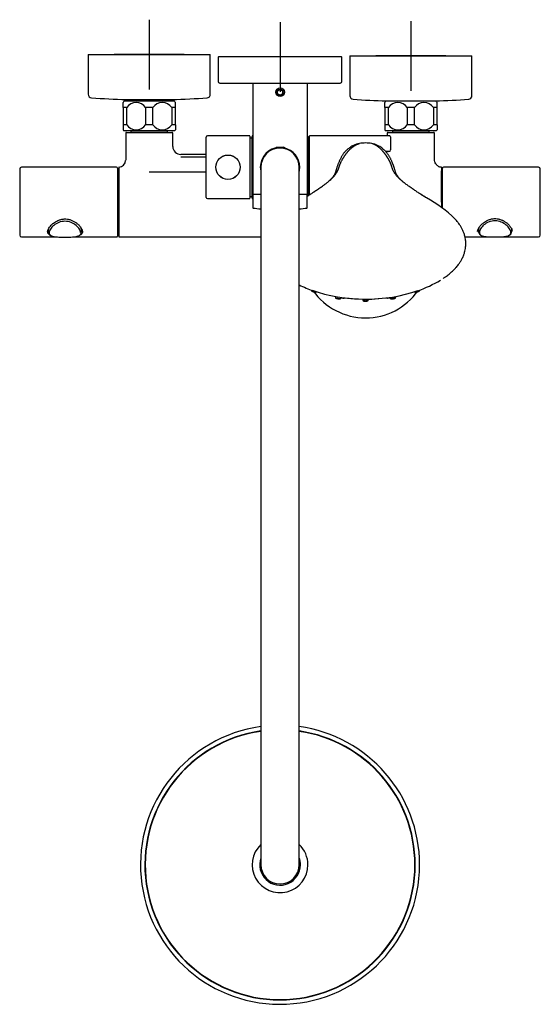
# Model space of a CAD drawing. Header units: millimetres. Extents: x -7698 to 47223, y 0 to 22596.
# Drawn here: x 7581 to 7879, y 21187 to 21752 of the extents above; entities that cross this region are included whole.
import ezdxf

# ---------------------------------------------------------------- set-up
doc = ezdxf.new("R2010")
doc.units = ezdxf.units.MM

msp = doc.modelspace()

# ---------------------------------------------------------------- linework, layer by layer
at = {"linetype": 'Continuous'}
for p, q in [((7655.14, 21751.54), (7655.14, 21711.54)), ((7730.14, 21750.15), (7730.14, 21710.15)), ((7805.14, 21750.74), (7805.14, 21710.74)), ((7620.14, 21731.54), (7690.14, 21731.54)), ((7620.14, 21731.54), (7620.14, 21708.76)), ((7675.14, 21731.54), (7635.14, 21731.54)), ((7690.14, 21708.76), (7690.14, 21731.54)), ((7694.64, 21729.95), (7694.64, 21716.15)), ((7765.44, 21730.15), (7694.84, 21730.15)), ((7750.14, 21730.15), (7710.14, 21730.15)), ((7765.64, 21716.15), (7765.64, 21729.95)), ((7770.14, 21730.74), (7840.14, 21730.74)), ((7770.14, 21730.74), (7770.14, 21707.96)), ((7825.14, 21730.74), (7785.14, 21730.74)), ((7840.14, 21707.96), (7840.14, 21730.74)), ((7695.64, 21715.15), (7764.64, 21715.15)), ((7714.49, 21715.15), (7714.49, 21651.75)), ((7745.79, 21651.75), (7745.79, 21715.15)), ((7728.64, 21710.81), (7730.14, 21711.68)), ((7728.64, 21709.08), (7728.64, 21710.81)), ((7730.14, 21708.21), (7728.64, 21709.08)), ((7730.14, 21711.68), (7731.64, 21710.81)), ((7731.64, 21709.08), (7730.14, 21708.21)), ((7731.64, 21710.81), (7731.64, 21709.08)), ((7640.14, 21701.24), (7640.14, 21704.04)), ((7669.64, 21704.74), (7640.64, 21704.74)), ((7641.14, 21705.54), (7669.14, 21705.54)), ((7641.14, 21705.54), (7641.14, 21704.74)), ((7641.92, 21705.74), (7641.92, 21705.54)), ((7642.08, 21705.73), (7668.2, 21705.73)), ((7643.09, 21705.74), (7643.09, 21705.54)), ((7667.19, 21705.74), (7667.19, 21705.54)), ((7668.36, 21705.54), (7668.36, 21705.74)), ((7669.14, 21704.74), (7669.14, 21705.54)), ((7670.14, 21701.24), (7670.14, 21704.04)), ((7790.14, 21701.24), (7790.14, 21704.04)), ((7819.64, 21704.74), (7790.64, 21704.74)), ((7791.14, 21704.96), (7791.14, 21704.74)), ((7819.14, 21704.74), (7819.14, 21704.96)), ((7820.14, 21701.24), (7820.14, 21704.04)), ((7642.23, 21701.24), (7640.14, 21701.24)), ((7640.14, 21701.24), (7640.14, 21691.24)), ((7642.23, 21691.24), (7642.23, 21701.24)), ((7657.23, 21701.24), (7653.05, 21701.24)), ((7653.05, 21701.24), (7653.05, 21691.24)), ((7657.23, 21691.24), (7657.23, 21701.24)), ((7670.14, 21701.24), (7668.05, 21701.24)), ((7668.05, 21701.24), (7668.05, 21691.24)), ((7670.14, 21691.24), (7670.14, 21701.24)), ((7792.23, 21701.24), (7790.14, 21701.24)), ((7790.14, 21701.24), (7790.14, 21691.24)), ((7792.23, 21691.24), (7792.23, 21701.24)), ((7807.23, 21701.24), (7803.05, 21701.24)), ((7803.05, 21701.24), (7803.05, 21691.24)), ((7807.23, 21691.24), (7807.23, 21701.24)), ((7820.14, 21701.24), (7818.05, 21701.24)), ((7818.05, 21701.24), (7818.05, 21691.24)), ((7820.14, 21691.24), (7820.14, 21701.24)), ((7642.23, 21691.24), (7640.14, 21691.24)), ((7640.14, 21691.24), (7640.14, 21688.45)), ((7669.64, 21687.74), (7640.64, 21687.74)), ((7641.64, 21686.44), (7641.64, 21670.93)), ((7642.14, 21686.94), (7668.14, 21686.94)), ((7644.77, 21687.74), (7644.69, 21687.64)), ((7665.59, 21687.64), (7644.69, 21687.64)), ((7644.69, 21687.64), (7644.69, 21686.94)), ((7657.23, 21691.24), (7653.05, 21691.24)), ((7665.59, 21687.64), (7665.5, 21687.74)), ((7665.59, 21686.94), (7665.59, 21687.64)), ((7670.14, 21691.24), (7668.05, 21691.24)), ((7668.64, 21678.83), (7668.64, 21686.44)), ((7670.14, 21691.24), (7670.14, 21688.45)), ((7792.23, 21691.24), (7790.14, 21691.24)), ((7790.14, 21691.24), (7790.14, 21688.45)), ((7819.64, 21687.74), (7790.64, 21687.74)), ((7791.64, 21686.44), (7791.64, 21684.95)), ((7792.14, 21686.94), (7818.14, 21686.94)), ((7794.77, 21687.74), (7794.69, 21687.64)), ((7815.59, 21687.64), (7794.69, 21687.64)), ((7794.69, 21687.64), (7794.69, 21686.94)), ((7807.23, 21691.24), (7803.05, 21691.24)), ((7815.59, 21687.64), (7815.5, 21687.74)), ((7815.59, 21686.94), (7815.59, 21687.64)), ((7820.14, 21691.24), (7818.05, 21691.24)), ((7818.64, 21671.66), (7818.64, 21686.44)), ((7820.14, 21691.24), (7820.14, 21688.45)), ((7687.79, 21649.65), (7687.79, 21684.25)), ((7712.59, 21684.95), (7688.49, 21684.95)), ((7712.79, 21684.75), (7712.79, 21649.15)), ((7713.94, 21683.65), (7712.79, 21683.65)), ((7714.14, 21649.25), (7714.14, 21684.65)), ((7714.49, 21684.95), (7714.44, 21684.95)), ((7745.84, 21684.95), (7745.79, 21684.95)), ((7746.14, 21684.65), (7746.14, 21650.55)), ((7746.99, 21683.65), (7746.34, 21683.65)), ((7746.99, 21651.02), (7746.99, 21684.75)), ((7792.99, 21684.95), (7747.19, 21684.95)), ((7779.14, 21680.85), (7779.14, 21680.85)), ((7793.49, 21684.45), (7793.49, 21676.95)), ((7728.13, 21678.4), (7727.64, 21678.11)), ((7727.64, 21678.11), (7732.64, 21678.11)), ((7727.64, 21678.11), (7727.64, 21677.66)), ((7728.13, 21678.4), (7732.15, 21678.4)), ((7728.13, 21677.66), (7728.13, 21678.4)), ((7732.64, 21678.11), (7732.15, 21678.4)), ((7732.15, 21677.66), (7732.15, 21678.4)), ((7732.64, 21677.66), (7732.64, 21678.11)), ((7792.49, 21675.95), (7790.78, 21675.95)), ((7673.2, 21672.93), (7687.79, 21672.93)), ((7687.79, 21674.27), (7673.3, 21674.27)), ((7580.89, 21665.95), (7580.89, 21627.95)), ((7636.39, 21666.95), (7581.89, 21666.95)), ((7636.89, 21666.45), (7636.89, 21627.45)), ((7637.64, 21664.55), (7636.89, 21664.55)), ((7637.64, 21666.95), (7637.64, 21626.94)), ((7637.81, 21666.95), (7637.64, 21666.95)), ((7655.14, 21664.27), (7687.79, 21664.27)), ((7719.14, 21666.95), (7719.14, 21626.45)), ((7741.14, 21626.45), (7741.14, 21666.95)), ((7822.64, 21666.95), (7822.44, 21666.95)), ((7822.64, 21666.95), (7822.64, 21643.95)), ((7823.34, 21664.95), (7822.64, 21664.95)), ((7822.64, 21646.95), (7822.64, 21664.95)), ((7822.64, 21663.77), (7823.34, 21663.77)), ((7823.34, 21643.49), (7823.34, 21666.45)), ((7878.34, 21666.95), (7823.84, 21666.95)), ((7879.34, 21627.95), (7879.34, 21665.95)), ((7823.34, 21656.17), (7822.64, 21656.17)), ((7688.49, 21648.95), (7712.59, 21648.95)), ((7712.79, 21650.25), (7713.94, 21650.25)), ((7714.44, 21648.95), (7714.54, 21648.95)), ((7714.54, 21651.35), (7714.54, 21643.7)), ((7714.69, 21651.55), (7719.14, 21651.55)), ((7741.14, 21651.55), (7745.59, 21651.55)), ((7745.74, 21643.7), (7745.74, 21651.35)), ((7822.64, 21649.82), (7823.34, 21649.82)), ((7597.37, 21631.53), (7597.29, 21630.96)), ((7597.29, 21630.97), (7597.29, 21629.88)), ((7616.29, 21629.87), (7616.29, 21630.93)), ((7616.62, 21631.02), (7616.89, 21629.96)), ((7843.94, 21631.13), (7843.94, 21630.07)), ((7862.94, 21631.37), (7862.94, 21631.98)), ((7862.94, 21631.37), (7862.94, 21631.38)), ((7862.94, 21631.18), (7862.94, 21631.38)), ((7862.94, 21630.08), (7862.94, 21631.17)), ((7581.89, 21626.95), (7602.61, 21626.95)), ((7611.17, 21626.95), (7636.39, 21626.95)), ((7637.64, 21626.94), (7719.14, 21626.94)), ((7719.14, 21626.45), (7719.14, 21307.45)), ((7741.14, 21307.45), (7741.14, 21626.45)), ((7836.18, 21626.95), (7849.49, 21626.95)), ((7849.45, 21626.95), (7850.14, 21626.95)), ((7856.9, 21626.95), (7857.22, 21626.95)), ((7857.18, 21626.95), (7878.34, 21626.95)), ((7748.1, 21596.49), (7748.11, 21596.27)), ((7810.17, 21596.27), (7810.17, 21596.5)), ((7761.91, 21592.89), (7761.95, 21592.07)), ((7764.87, 21591.78), (7764.89, 21592.36)), ((7777.64, 21591.35), (7777.67, 21590.58)), ((7779.14, 21590.18), (7779.14, 21590.41)), ((7780.6, 21590.58), (7780.63, 21591.34)), ((7793.38, 21592.37), (7793.41, 21591.78)), ((7796.33, 21592.07), (7796.36, 21592.86)), ((7719.14, 21307.45), (7719.14, 21266.95)), ((7741.14, 21266.95), (7741.14, 21307.45))]:
    msp.add_line(p, q, dxfattribs=at)
for centre, radius in [((7730.14, 21709.95), 2.46), ((7730.14, 21709.95), 1.8), ((7700.29, 21666.95), 7), ((7700.29, 21666.95), 6.97)]:
    msp.add_circle(centre, radius, dxfattribs=at)
for centre, radius, start, end in [((7694.84, 21729.95), 0.2, 90, 180), ((7765.44, 21729.95), 0.2, 0, 90), ((7695.64, 21716.15), 1, 180, 270), ((7764.64, 21716.15), 1, 270, 0), ((7622.14, 21708.76), 2, 180, 265.7757), ((7688.14, 21708.76), 2, 274.2243, 0), ((7655.14, 22155.54), 450, 265.7757, 268.3165), ((7648.53, 21698.61), 10, 142.1519, 147.093), ((7647.64, 21697.4), 6.64, 35.3947, 144.6053), ((7662.64, 21697.4), 6.64, 35.3947, 144.6053), ((7655.14, 22155.54), 450, 271.6835, 274.2243), ((7661.74, 21698.61), 10, 32.904, 37.8481), ((7772.14, 21707.96), 2, 180, 265.7757), ((7805.14, 22154.74), 450, 265.7757, 268.2172), ((7798.53, 21698.61), 10, 142.1519, 147.093), ((7797.64, 21697.4), 6.64, 35.3947, 144.6053), ((7812.64, 21697.4), 6.64, 35.3947, 144.6053), ((7805.14, 22154.74), 450, 271.7828, 274.2243), ((7811.74, 21698.61), 10, 32.904, 37.8481), ((7838.14, 21707.96), 2, 274.2243, 0), ((7648.53, 21693.88), 10, 212.904, 217.8481), ((7642.14, 21686.44), 0.5, 90, 180), ((7647.64, 21695.09), 6.64, 215.3947, 324.6053), ((7662.64, 21695.09), 6.64, 215.3947, 324.6053), ((7668.14, 21686.44), 0.5, 0, 90), ((7661.74, 21693.88), 10, 322.1519, 327.093), ((7798.53, 21693.88), 10, 212.904, 217.8481), ((7792.14, 21686.44), 0.5, 90, 180), ((7797.64, 21695.09), 6.64, 215.3947, 324.6053), ((7812.64, 21695.09), 6.64, 215.3947, 324.6053), ((7818.14, 21686.44), 0.5, 0, 90), ((7811.74, 21693.88), 10, 322.1519, 327.093), ((7688.49, 21684.25), 0.7, 90, 180), ((7712.59, 21684.75), 0.2, 0, 90), ((7713.94, 21683.85), 0.2, 270, 0), ((7714.44, 21684.65), 0.3, 90, 180), ((7745.84, 21684.65), 0.3, 0, 90), ((7746.34, 21683.85), 0.2, 180, 270), ((7747.19, 21684.75), 0.2, 90, 180), ((7778.08, 21667.11), 13.65, 100.1465, 115.3687), ((7779.14, 21661.12), 19.73, 89.9947, 100.1148), ((7779.14, 21661.12), 19.73, 79.8852, 90.0053), ((7780.2, 21667.11), 13.65, 64.3897, 79.8535), ((7792.99, 21684.45), 0.5, 0, 90), ((7673.32, 21678.96), 4.68, 181.3022, 270.0219), ((7730.14, 21666.95), 11.3, 102.7838, 191.5041), ((7730.14, 21666.95), 11, 0, 180), ((7730.14, 21666.95), 11.3, 0, 77.1991), ((7792.49, 21676.95), 1, 270, 0), ((7637.69, 21670.94), 3.94, 271.226, 359.1756), ((7581.89, 21665.95), 1, 90, 180), ((7636.39, 21666.45), 0.5, 0, 90), ((7637.79, 21642.71), 24.24, 89.8901, 90.3629), ((7730.14, 21666.95), 11.3, 347.0955, 0), ((7823.84, 21666.45), 0.5, 90, 180), ((7878.34, 21665.95), 1, 0, 90), ((7688.49, 21649.65), 0.7, 180, 270), ((7712.59, 21649.15), 0.2, 270, 0), ((7713.94, 21650.05), 0.2, 0, 90), ((7714.44, 21649.25), 0.3, 180, 270), ((7714.69, 21651.75), 0.2, 180, 270), ((7714.74, 21651.35), 0.2, 90, 180), ((7745.54, 21651.35), 0.2, 0, 90), ((7745.59, 21651.75), 0.2, 270, 0), ((7780.2, 21586.43), 71.48, 45.3765, 61.6671), ((7714.74, 21643.7), 0.2, 180, 262.9118), ((7730.14, 21767.55), 125, 262.9118, 264.9514), ((7730.14, 21767.55), 125, 275.0455, 277.0882), ((7745.54, 21643.7), 0.2, 277.0882, 0), ((7599.68, 21629.88), 2.38, 175.8643, 252.7694), ((7606.49, 21627.78), 9.86, 156.3621, 157.6339), ((7613.88, 21629.89), 2.41, 286.0718, 0.0648), ((7860.56, 21630.04), 2.37, 289.5731, 6.3418), ((7860.64, 21630.03), 2.7, 0.584, 22.9453), ((7581.89, 21627.95), 1, 180, 270), ((7636.39, 21627.45), 0.5, 270, 0), ((7846.51, 21630.17), 2.59, 191.6129, 253.5007), ((7878.34, 21627.95), 1, 270, 0), ((7787.47, 21659), 66.51, 289.0044, 301.399), ((7770.27, 21657.92), 65.3, 243.5007, 251.0692), ((7779.13, 21686.8), 95.49, 263.1908, 265.5058), ((7779.13, 21686.8), 95.49, 266.2592, 277.1128), ((7791.74, 21597.75), 5.82, 270.7409, 280.5199), ((7793.27, 21602.27), 10.86, 274.7349, 283.0665), ((7730.14, 21266.95), 80, 97.9032, 0), ((7730.14, 21266.95), 77.5, 98.1599, 0), ((7730.14, 21266.95), 77.3, 98.1811, 0), ((7730.14, 21266.95), 80, 0, 82.0968), ((7730.14, 21266.95), 77.5, 0, 81.8401), ((7730.14, 21266.95), 77.3, 0, 81.8189), ((7690.77, 21333.35), 0.3, 50.0297, 120.6634), ((7692.31, 21334.25), 0.3, 119.3366, 189.9703), ((7767.96, 21334.25), 0.3, 350.0297, 60.6634), ((7769.51, 21333.35), 0.3, 59.3366, 129.9703), ((7662.84, 21304.77), 0.3, 80.0297, 150.6634), ((7663.73, 21306.32), 0.3, 149.3366, 219.9703), ((7796.54, 21306.32), 0.3, 320.0297, 30.6634), ((7797.44, 21304.77), 0.3, 29.3366, 99.9703), ((7730.14, 21266.95), 15.99, 133.45, 0), ((7730.14, 21266.95), 15.99, 0, 46.55), ((7730.14, 21266.95), 11.7, 160.0328, 0), ((7730.14, 21266.95), 11.7, 0, 19.9672), ((7652.94, 21267.84), 0.3, 179.3366, 249.9703), ((7652.94, 21266.05), 0.3, 110.0297, 180.6634), ((7730.14, 21266.95), 11, 180, 0), ((7807.33, 21267.84), 0.3, 290.0297, 0.6634), ((7807.33, 21266.05), 0.3, 359.3366, 69.9703), ((7662.84, 21229.12), 0.3, 209.3366, 279.9703), ((7797.44, 21229.12), 0.3, 260.0297, 330.6634), ((7663.73, 21227.57), 0.3, 140.0297, 210.6634), ((7796.54, 21227.57), 0.3, 329.3366, 39.9703), ((7690.77, 21200.54), 0.3, 239.3366, 309.9703), ((7692.31, 21199.65), 0.3, 170.0297, 240.6634), ((7767.96, 21199.65), 0.3, 299.3366, 9.9703), ((7769.51, 21200.54), 0.3, 230.0297, 300.6634), ((7729.24, 21189.75), 0.3, 269.3366, 339.9703), ((7731.03, 21189.75), 0.3, 200.0297, 270.6634)]:
    msp.add_arc(centre, radius, start, end, dxfattribs=at)
for centre, major_axis, ratio, start_param, end_param in [((7779.14, 21616.59), (50.56, 0), 0.5, 4.063721, 5.348593), ((7779.14, 21617.42), (0, 36.86), 1, 2.186048, 4.095724)]:
    msp.add_ellipse(centre, major_axis=major_axis, ratio=ratio, start_param=start_param, end_param=end_param, dxfattribs=at)
for points, knots in [([(7745.73, 21650.32), (7745.75, 21650.33), (7745.76, 21650.34), (7745.79, 21650.36), (7745.81, 21650.37), (7745.87, 21650.41), (7745.91, 21650.43), (7746.1, 21650.55), (7746.26, 21650.65), (7746.73, 21650.95), (7747.05, 21651.16), (7747.68, 21651.56), (7748, 21651.77), (7748.47, 21652.07), (7748.62, 21652.18), (7748.93, 21652.38), (7749.08, 21652.48), (7749.4, 21652.69), (7749.56, 21652.79), (7749.8, 21652.95), (7749.87, 21653), (7749.99, 21653.08), (7750.03, 21653.1), (7750.1, 21653.15), (7750.14, 21653.18), (7750.47, 21653.4), (7750.8, 21653.62), (7751.45, 21654.06), (7751.77, 21654.29), (7752.25, 21654.61), (7752.4, 21654.71), (7752.62, 21654.87), (7752.7, 21654.92), (7752.8, 21654.99), (7752.84, 21655.02), (7752.92, 21655.08), (7752.96, 21655.1), (7753.32, 21655.35), (7753.64, 21655.57), (7754.28, 21656.02), (7754.6, 21656.25), (7755.08, 21656.6), (7755.24, 21656.72), (7755.48, 21656.89), (7755.56, 21656.95), (7755.66, 21657.03), (7755.68, 21657.04), (7755.72, 21657.07), (7755.74, 21657.08), (7755.8, 21657.12), (7755.83, 21657.15), (7755.91, 21657.21), (7755.94, 21657.23), (7756.01, 21657.29), (7756.05, 21657.31), (7756.15, 21657.39), (7756.22, 21657.44), (7756.43, 21657.6), (7756.56, 21657.7), (7756.96, 21658.02), (7757.22, 21658.22), (7757.6, 21658.53), (7757.72, 21658.63), (7757.97, 21658.83), (7758.08, 21658.93), (7758.43, 21659.23), (7758.66, 21659.42), (7759.09, 21659.8), (7759.3, 21660), (7759.71, 21660.38), (7759.91, 21660.57), (7760.29, 21660.96), (7760.47, 21661.15), (7760.81, 21661.51), (7760.97, 21661.68), (7761.26, 21662.02), (7761.4, 21662.18), (7761.55, 21662.38), (7761.58, 21662.42), (7761.63, 21662.47), (7761.64, 21662.49), (7761.67, 21662.53), (7761.69, 21662.55), (7761.72, 21662.59), (7761.73, 21662.61), (7761.76, 21662.65), (7761.78, 21662.67), (7761.82, 21662.73), (7761.85, 21662.77), (7762.11, 21663.12), (7762.31, 21663.41), (7762.53, 21663.74), (7762.57, 21663.81), (7762.62, 21663.89), (7762.63, 21663.91), (7762.64, 21663.93), (7762.65, 21663.94), (7762.66, 21663.95), (7762.66, 21663.96), (7762.69, 21664), (7762.71, 21664.04), (7762.81, 21664.2), (7762.88, 21664.33), (7763.01, 21664.58), (7763.08, 21664.7), (7763.17, 21664.87), (7763.19, 21664.92), (7763.24, 21665.01), (7763.25, 21665.03), (7763.28, 21665.09), (7763.29, 21665.12), (7763.33, 21665.2), (7763.35, 21665.25), (7763.4, 21665.36), (7763.43, 21665.41), (7763.49, 21665.57), (7763.54, 21665.67), (7763.6, 21665.82), (7763.62, 21665.86), (7763.65, 21665.96), (7763.67, 21666.01), (7763.72, 21666.15), (7763.76, 21666.24), (7763.82, 21666.42), (7763.85, 21666.51), (7763.89, 21666.64), (7763.91, 21666.68), (7763.94, 21666.77), (7763.95, 21666.81), (7764.02, 21667.02), (7764.07, 21667.18), (7764.14, 21667.42), (7764.17, 21667.5), (7764.21, 21667.63), (7764.22, 21667.67), (7764.25, 21667.75), (7764.26, 21667.79), (7764.3, 21667.9), (7764.33, 21667.98), (7764.37, 21668.11), (7764.38, 21668.15), (7764.4, 21668.21), (7764.41, 21668.23), (7764.42, 21668.26), (7764.42, 21668.27), (7764.43, 21668.29), (7764.43, 21668.3), (7764.45, 21668.34), (7764.47, 21668.38), (7764.5, 21668.46), (7764.51, 21668.5), (7764.54, 21668.58), (7764.56, 21668.62), (7764.58, 21668.68), (7764.59, 21668.7), (7764.6, 21668.74), (7764.61, 21668.76), (7764.68, 21668.93), (7764.74, 21669.08), (7764.87, 21669.38), (7764.94, 21669.54), (7765.03, 21669.73), (7765.04, 21669.77), (7765.07, 21669.83), (7765.08, 21669.85), (7765.1, 21669.88), (7765.1, 21669.9), (7765.12, 21669.93), (7765.12, 21669.94), (7765.13, 21669.96), (7765.14, 21669.97), (7765.15, 21669.99), (7765.16, 21670.01), (7765.18, 21670.07), (7765.2, 21670.1), (7765.37, 21670.42), (7765.52, 21670.72), (7765.68, 21671.02), (7765.69, 21671.04), (7765.7, 21671.07), (7765.71, 21671.08), (7765.71, 21671.09), (7765.72, 21671.09), (7765.72, 21671.1), (7765.72, 21671.11), (7765.74, 21671.15), (7765.76, 21671.18), (7765.82, 21671.28), (7765.86, 21671.35), (7765.9, 21671.44), (7765.91, 21671.45), (7765.93, 21671.49), (7765.94, 21671.5), (7765.97, 21671.55), (7765.99, 21671.59), (7766.02, 21671.64), (7766.03, 21671.65), (7766.05, 21671.69), (7766.05, 21671.7), (7766.08, 21671.75), (7766.1, 21671.78), (7766.16, 21671.88), (7766.2, 21671.95), (7766.25, 21672.04), (7766.27, 21672.08), (7766.3, 21672.13), (7766.31, 21672.14), (7766.33, 21672.17), (7766.33, 21672.17), (7766.34, 21672.19), (7766.35, 21672.2), (7766.43, 21672.33), (7766.51, 21672.46), (7766.67, 21672.71), (7766.76, 21672.84), (7766.88, 21673.03), (7766.92, 21673.1), (7766.99, 21673.19), (7767.01, 21673.22), (7767.03, 21673.26), (7767.03, 21673.26), (7767.04, 21673.27), (7767.04, 21673.27), (7767.05, 21673.29), (7767.05, 21673.29), (7767.07, 21673.32), (7767.08, 21673.33), (7767.13, 21673.41), (7767.18, 21673.47), (7767.24, 21673.56), (7767.26, 21673.59), (7767.29, 21673.63), (7767.3, 21673.64), (7767.31, 21673.66), (7767.31, 21673.66), (7767.33, 21673.69), (7767.34, 21673.7), (7767.44, 21673.84), (7767.53, 21673.96), (7767.66, 21674.14), (7767.7, 21674.2), (7767.76, 21674.27), (7767.77, 21674.29), (7767.79, 21674.32), (7767.8, 21674.33), (7767.83, 21674.38), (7767.86, 21674.41), (7767.92, 21674.49), (7767.97, 21674.55), (7768.03, 21674.64), (7768.06, 21674.67), (7768.09, 21674.71), (7768.1, 21674.73), (7768.12, 21674.76), (7768.13, 21674.77), (7768.23, 21674.9), (7768.32, 21675.01), (7768.43, 21675.15), (7768.46, 21675.18), (7768.49, 21675.22), (7768.5, 21675.23), (7768.52, 21675.26), (7768.53, 21675.28), (7768.59, 21675.34), (7768.63, 21675.4), (7768.72, 21675.51), (7768.76, 21675.56), (7768.82, 21675.64), (7768.85, 21675.66), (7768.88, 21675.7), (7768.89, 21675.72), (7768.91, 21675.74), (7768.92, 21675.76), (7769.01, 21675.87), (7769.1, 21675.97), (7769.19, 21676.08), (7769.2, 21676.1), (7769.21, 21676.12), (7769.22, 21676.12), (7769.23, 21676.13), (7769.23, 21676.14), (7769.26, 21676.17), (7769.28, 21676.19), (7769.34, 21676.27), (7769.38, 21676.32), (7769.51, 21676.46), (7769.6, 21676.56), (7769.74, 21676.71), (7769.79, 21676.76), (7769.86, 21676.84), (7769.88, 21676.87), (7769.92, 21676.9), (7769.93, 21676.92), (7769.95, 21676.94), (7769.96, 21676.94), (7769.97, 21676.95), (7769.98, 21676.96), (7770.03, 21677.02), (7770.08, 21677.07), (7770.16, 21677.14), (7770.19, 21677.16), (7770.23, 21677.2), (7770.24, 21677.21), (7770.26, 21677.23), (7770.26, 21677.24), (7770.28, 21677.25), (7770.28, 21677.26), (7770.4, 21677.36), (7770.5, 21677.46), (7770.66, 21677.6), (7770.72, 21677.65), (7770.78, 21677.71), (7770.8, 21677.72), (7770.82, 21677.74), (7770.84, 21677.75), (7770.88, 21677.79), (7770.9, 21677.81), (7771.04, 21677.93), (7771.15, 21678.02), (7771.3, 21678.14), (7771.35, 21678.19), (7771.43, 21678.25), (7771.46, 21678.27), (7771.49, 21678.3), (7771.51, 21678.31), (7771.53, 21678.33), (7771.53, 21678.33), (7771.54, 21678.34), (7771.55, 21678.35), (7771.56, 21678.36), (7771.57, 21678.36), (7771.58, 21678.37), (7771.59, 21678.38), (7771.6, 21678.39), (7771.62, 21678.4), (7771.65, 21678.43), (7771.68, 21678.45), (7771.75, 21678.51), (7771.79, 21678.54), (7771.88, 21678.61), (7771.93, 21678.65), (7772.01, 21678.72), (7772.06, 21678.75), (7772.15, 21678.83), (7772.19, 21678.86), (7772.25, 21678.9), (7772.26, 21678.91), (7772.28, 21678.93), (7772.3, 21678.94), (7772.33, 21678.96), (7772.36, 21678.98), (7772.48, 21679.07), (7772.58, 21679.13), (7772.78, 21679.27), (7772.89, 21679.33), (7773, 21679.4), (7773.01, 21679.4), (7773.02, 21679.41), (7773.03, 21679.42), (7773.05, 21679.43), (7773.06, 21679.44), (7773.1, 21679.46), (7773.13, 21679.47), (7773.21, 21679.52), (7773.27, 21679.55), (7773.38, 21679.61), (7773.43, 21679.64), (7773.52, 21679.69), (7773.55, 21679.7), (7773.59, 21679.72), (7773.6, 21679.73), (7773.62, 21679.74), (7773.63, 21679.75), (7773.65, 21679.75), (7773.65, 21679.76), (7773.69, 21679.78), (7773.72, 21679.79), (7773.76, 21679.81), (7773.77, 21679.82), (7773.8, 21679.83), (7773.82, 21679.84), (7773.89, 21679.87), (7773.95, 21679.9), (7774.12, 21679.98), (7774.24, 21680.04), (7774.42, 21680.11), (7774.47, 21680.14), (7774.55, 21680.17), (7774.56, 21680.17), (7774.59, 21680.18), (7774.6, 21680.19), (7774.65, 21680.21), (7774.68, 21680.22), (7774.83, 21680.28), (7774.95, 21680.32), (7775.22, 21680.41), (7775.36, 21680.46), (7775.56, 21680.52), (7775.61, 21680.53), (7775.67, 21680.55)], [0.0104541, 0.0104541, 0.0104541, 0.0104541, 0.0108704, 0.0108704, 0.0113881, 0.0113881, 0.0124234, 0.0124234, 0.0165645, 0.0165645, 0.0248467, 0.0248467, 0.0331289, 0.0331289, 0.0372701, 0.0372701, 0.0414112, 0.0414112, 0.0455523, 0.0455523, 0.0476229, 0.0476229, 0.0486581, 0.0486581, 0.0496934, 0.0496934, 0.0579757, 0.0579757, 0.0662579, 0.0662579, 0.070399, 0.070399, 0.0724696, 0.0724696, 0.0735048, 0.0735048, 0.0745401, 0.0745401, 0.0828224, 0.0828224, 0.0911046, 0.0911046, 0.0952457, 0.0952457, 0.0973163, 0.0973163, 0.0978339, 0.0978339, 0.0983516, 0.0983516, 0.0993868, 0.0993868, 0.1004221, 0.1004221, 0.1014574, 0.1014574, 0.1035279, 0.1035279, 0.1076691, 0.1076691, 0.1159513, 0.1159513, 0.1200924, 0.1200924, 0.1242335, 0.1242335, 0.1325158, 0.1325158, 0.140798, 0.140798, 0.1490802, 0.1490802, 0.1573625, 0.1573625, 0.1656447, 0.1656447, 0.173927, 0.173927, 0.1759975, 0.1759975, 0.1770328, 0.1770328, 0.1780681, 0.1780681, 0.1791034, 0.1791034, 0.1801386, 0.1801386, 0.1822092, 0.1822092, 0.1987737, 0.1987737, 0.2029148, 0.2029148, 0.2039501, 0.2039501, 0.2044677, 0.2044677, 0.2049853, 0.2049853, 0.2070559, 0.2070559, 0.2153381, 0.2153381, 0.2236204, 0.2236204, 0.2277615, 0.2277615, 0.229832, 0.229832, 0.2319026, 0.2319026, 0.2360437, 0.2360437, 0.2401848, 0.2401848, 0.2484671, 0.2484671, 0.2526082, 0.2526082, 0.2567493, 0.2567493, 0.2650315, 0.2650315, 0.2733138, 0.2733138, 0.2774549, 0.2774549, 0.281596, 0.281596, 0.2981605, 0.2981605, 0.3064427, 0.3064427, 0.3105838, 0.3105838, 0.314725, 0.314725, 0.3230072, 0.3230072, 0.3271483, 0.3271483, 0.3292189, 0.3292189, 0.3302542, 0.3302542, 0.3312894, 0.3312894, 0.3354306, 0.3354306, 0.3395717, 0.3395717, 0.3437128, 0.3437128, 0.3457833, 0.3457833, 0.3478539, 0.3478539, 0.3644184, 0.3644184, 0.3809829, 0.3809829, 0.385124, 0.385124, 0.3871945, 0.3871945, 0.3892651, 0.3892651, 0.3903004, 0.3903004, 0.3913356, 0.3913356, 0.3934062, 0.3934062, 0.3975473, 0.3975473, 0.4306763, 0.4306763, 0.4327468, 0.4327468, 0.4337821, 0.4337821, 0.4342997, 0.4342997, 0.4348174, 0.4348174, 0.4389585, 0.4389585, 0.4472407, 0.4472407, 0.4493113, 0.4493113, 0.4513819, 0.4513819, 0.455523, 0.455523, 0.4575935, 0.4575935, 0.4596641, 0.4596641, 0.4638052, 0.4638052, 0.4720874, 0.4720874, 0.4762286, 0.4762286, 0.4782991, 0.4782991, 0.4793344, 0.4793344, 0.4803697, 0.4803697, 0.4969342, 0.4969342, 0.5134986, 0.5134986, 0.5217809, 0.5217809, 0.525922, 0.525922, 0.5264396, 0.5264396, 0.5269573, 0.5269573, 0.5279925, 0.5279925, 0.5300631, 0.5300631, 0.5383453, 0.5383453, 0.5424865, 0.5424865, 0.5435217, 0.5435217, 0.544557, 0.544557, 0.5466276, 0.5466276, 0.563192, 0.563192, 0.5714743, 0.5714743, 0.5735448, 0.5735448, 0.5756154, 0.5756154, 0.5797565, 0.5797565, 0.5880387, 0.5880387, 0.5921799, 0.5921799, 0.5942504, 0.5942504, 0.596321, 0.596321, 0.6128855, 0.6128855, 0.6170266, 0.6170266, 0.6190971, 0.6190971, 0.6211677, 0.6211677, 0.6294499, 0.6294499, 0.6377322, 0.6377322, 0.6418733, 0.6418733, 0.6439438, 0.6439438, 0.6460144, 0.6460144, 0.6625789, 0.6625789, 0.6646494, 0.6646494, 0.6656847, 0.6656847, 0.66672, 0.66672, 0.6708611, 0.6708611, 0.6791433, 0.6791433, 0.6957078, 0.6957078, 0.70399, 0.70399, 0.7081312, 0.7081312, 0.7102017, 0.7102017, 0.711237, 0.711237, 0.7122723, 0.7122723, 0.7205545, 0.7205545, 0.7246956, 0.7246956, 0.7267662, 0.7267662, 0.7278015, 0.7278015, 0.7288368, 0.7288368, 0.7454012, 0.7454012, 0.7536835, 0.7536835, 0.755754, 0.755754, 0.7578246, 0.7578246, 0.7619657, 0.7619657, 0.7785302, 0.7785302, 0.7868124, 0.7868124, 0.7909535, 0.7909535, 0.7930241, 0.7930241, 0.7940594, 0.7940594, 0.7950946, 0.7950946, 0.7961299, 0.7961299, 0.7971652, 0.7971652, 0.7992358, 0.7992358, 0.8033769, 0.8033769, 0.8116591, 0.8116591, 0.8199414, 0.8199414, 0.8282236, 0.8282236, 0.8365058, 0.8365058, 0.8385764, 0.8385764, 0.8406469, 0.8406469, 0.8447881, 0.8447881, 0.8613525, 0.8613525, 0.877917, 0.877917, 0.8789523, 0.8789523, 0.8799876, 0.8799876, 0.8820581, 0.8820581, 0.8861992, 0.8861992, 0.8944815, 0.8944815, 0.9027637, 0.9027637, 0.9069048, 0.9069048, 0.9089754, 0.9089754, 0.9100107, 0.9100107, 0.9110459, 0.9110459, 0.9151871, 0.9151871, 0.9172576, 0.9172576, 0.9193282, 0.9193282, 0.9276104, 0.9276104, 0.9441749, 0.9441749, 0.9524571, 0.9524571, 0.9545277, 0.9545277, 0.9565982, 0.9565982, 0.9607394, 0.9607394, 0.9773038, 0.9773038, 0.9938683, 0.9938683, 1, 1, 1, 1]), ([(7813.6, 21649.65), (7813.05, 21650), (7811.9, 21650.72), (7810.44, 21651.66), (7809.25, 21652.44), (7808.36, 21653.03), (7807.46, 21653.63), (7806.56, 21654.24), (7805.66, 21654.86), (7804.75, 21655.49), (7803.84, 21656.13), (7802.64, 21656.99), (7801.28, 21658.02), (7800.12, 21658.98), (7799.27, 21659.73), (7798.47, 21660.46), (7797.76, 21661.18), (7797.15, 21661.85), (7796.81, 21662.27), (7796.45, 21662.72), (7796.14, 21663.15), (7795.84, 21663.6), (7795.52, 21664.11), (7795.19, 21664.7), (7794.87, 21665.34), (7794.64, 21665.91), (7794.45, 21666.44), (7794.29, 21666.92), (7794.17, 21667.31), (7794.07, 21667.62), (7793.97, 21667.93), (7793.84, 21668.31), (7793.7, 21668.67), (7793.58, 21668.97), (7793.46, 21669.26), (7793.33, 21669.56), (7793.2, 21669.84), (7793.06, 21670.12), (7792.9, 21670.45), (7792.73, 21670.77), (7792.62, 21670.98), (7792.55, 21671.11), (7792.51, 21671.19), (7792.4, 21671.38), (7792.24, 21671.67), (7792.05, 21671.99), (7791.9, 21672.25), (7791.74, 21672.5), (7791.55, 21672.79), (7791.37, 21673.07), (7791.21, 21673.31), (7791.08, 21673.5), (7790.95, 21673.69), (7790.78, 21673.92), (7790.62, 21674.13), (7790.49, 21674.31), (7790.38, 21674.46), (7790.25, 21674.63), (7790.11, 21674.81), (7789.95, 21675.01), (7789.81, 21675.19), (7789.68, 21675.36), (7789.52, 21675.55), (7789.39, 21675.71), (7789.27, 21675.86), (7789.19, 21675.95), (7788.99, 21676.21), (7788.69, 21676.55), (7788.34, 21676.92), (7788.05, 21677.21), (7787.74, 21677.49), (7787.34, 21677.85), (7786.97, 21678.15), (7786.73, 21678.35), (7786.66, 21678.4), (7786.61, 21678.44), (7786.53, 21678.5), (7786.42, 21678.59), (7786.26, 21678.73), (7786.05, 21678.89), (7785.77, 21679.09), (7785.53, 21679.24), (7785.36, 21679.35), (7785.28, 21679.4), (7785.23, 21679.43), (7785.06, 21679.53), (7784.86, 21679.63), (7784.66, 21679.74), (7784.54, 21679.8), (7784.43, 21679.85), (7784.25, 21679.94), (7784, 21680.05), (7783.6, 21680.22), (7783.16, 21680.39), (7782.76, 21680.5), (7782.6, 21680.55)], [0, 0, 0, 0, 0.014412, 0.030084, 0.03786, 0.045801, 0.053664, 0.06203, 0.070101, 0.078292, 0.086913, 0.095943, 0.113465, 0.130789, 0.139348, 0.148034, 0.165788, 0.174393, 0.18276, 0.188312, 0.19973, 0.208, 0.215998, 0.232454, 0.248367, 0.264332, 0.280185, 0.29583, 0.311479, 0.319377, 0.327076, 0.342789, 0.358409, 0.365864, 0.373452, 0.389147, 0.397282, 0.404879, 0.419961, 0.432509, 0.44221, 0.444087, 0.4476, 0.45155, 0.467075, 0.482384, 0.491227, 0.499747, 0.512803, 0.528478, 0.536382, 0.544045, 0.552827, 0.561504, 0.574749, 0.580698, 0.586497, 0.595291, 0.603525, 0.611665, 0.624061, 0.630162, 0.636278, 0.651778, 0.655593, 0.659428, 0.667166, 0.697723, 0.71352, 0.72901, 0.744414, 0.760072, 0.791169, 0.798983, 0.800879, 0.802765, 0.806553, 0.814196, 0.821938, 0.83779, 0.853156, 0.868745, 0.876731, 0.879788, 0.881245, 0.884533, 0.904864, 0.91007, 0.915184, 0.920914, 0.925204, 0.940505, 0.955915, 0.982639, 1, 1, 1, 1]), ([(7772.23, 21679.43), (7771.87, 21679.26), (7771.23, 21678.95), (7770.32, 21678.37), (7769.56, 21677.82), (7768.87, 21677.27), (7768.36, 21676.81), (7767.79, 21676.27), (7767.21, 21675.64), (7766.76, 21675.09), (7766.29, 21674.47), (7765.91, 21673.88), (7765.59, 21673.35), (7765.26, 21672.77), (7764.9, 21672.12), (7764.57, 21671.44), (7764.26, 21670.73), (7763.96, 21670.03), (7763.66, 21669.34), (7763.39, 21668.69), (7763.13, 21668.01), (7762.88, 21667.32), (7762.65, 21666.59), (7762.44, 21665.91), (7762.27, 21665.29), (7762.15, 21664.84), (7762.07, 21664.52), (7762.02, 21664.32), (7761.96, 21664.12), (7761.88, 21663.87), (7761.72, 21663.48), (7761.48, 21663), (7761.18, 21662.46), (7760.84, 21661.94), (7760.38, 21661.3), (7759.73, 21660.52), (7758.88, 21659.66), (7758.17, 21659.02), (7757.83, 21658.73)], [0, 0, 0, 0, 0.0228939, 0.0478864, 0.0692975, 0.0864873, 0.1002379, 0.1101576, 0.1235846, 0.1391745, 0.156341, 0.1825469, 0.2117812, 0.2425974, 0.2738674, 0.3119326, 0.3500098, 0.3890114, 0.4285584, 0.4675244, 0.5042801, 0.5492727, 0.5905623, 0.6263096, 0.6581314, 0.6884579, 0.7005971, 0.7122289, 0.7235041, 0.7362514, 0.7532968, 0.7745675, 0.7870954, 0.8004682, 0.8155306, 0.831359, 0.8490363, 0.8639425, 0.8639425, 0.8639425, 0.8639425]), ([(7801.25, 21658.08), (7800.65, 21658.57), (7799.61, 21659.48), (7798.5, 21660.6), (7797.81, 21661.42), (7797.38, 21662.03), (7797.1, 21662.45), (7796.93, 21662.76), (7796.76, 21663.07), (7796.61, 21663.4), (7796.46, 21663.74), (7796.31, 21664.16), (7796.15, 21664.71), (7795.98, 21665.36), (7795.81, 21665.96), (7795.67, 21666.46), (7795.53, 21666.89), (7795.41, 21667.27), (7795.29, 21667.62), (7795.17, 21667.95), (7795.03, 21668.32), (7794.88, 21668.7), (7794.69, 21669.15), (7794.49, 21669.64), (7794.25, 21670.18), (7794, 21670.76), (7793.74, 21671.38), (7793.44, 21672), (7793.09, 21672.65), (7792.73, 21673.26), (7792.38, 21673.85), (7792.04, 21674.39), (7791.68, 21674.87), (7791.35, 21675.29), (7791.05, 21675.65), (7790.6, 21676.14), (7790.06, 21676.69), (7789.31, 21677.37), (7788.42, 21678.06), (7787.33, 21678.79), (7786.54, 21679.18), (7786.09, 21679.41)], [0.1241298, 0.1241298, 0.1241298, 0.1241298, 0.1478211, 0.1688143, 0.1857882, 0.1999365, 0.2126549, 0.2229389, 0.2343966, 0.2476294, 0.2624642, 0.2789086, 0.3079321, 0.3410679, 0.3741064, 0.401933, 0.4273384, 0.4510865, 0.4720743, 0.4908293, 0.5080924, 0.5304663, 0.5549298, 0.5823633, 0.6124701, 0.6454009, 0.6807647, 0.7187285, 0.7534345, 0.7843832, 0.8112578, 0.835037, 0.85445, 0.8631987, 0.8743411, 0.8881757, 0.9054939, 0.9256221, 0.9493305, 0.9760532, 1, 1, 1, 1]), ([(7822.44, 21666.95), (7822.3, 21666.95), (7822.09, 21666.97), (7821.49, 21667.1), (7820.98, 21667.34), (7820.54, 21667.63), (7820.01, 21668.1), (7819.37, 21668.9), (7818.77, 21670.15), (7818.68, 21671.1), (7818.64, 21671.71)], [0, 0, 0, 0, 0.16912, 0.306999, 0.414012, 0.49458, 0.56924, 0.679577, 0.826324, 1, 1, 1, 1]), ([(7596.89, 21629.96), (7596.91, 21630.26), (7596.97, 21630.75), (7597.37, 21631.65), (7597.87, 21632.45), (7598.55, 21633.31), (7599.36, 21634.14), (7600.37, 21634.98), (7601.47, 21635.73), (7602.86, 21636.46), (7604.54, 21637.05), (7606.39, 21637.33), (7608.26, 21637.24), (7610.01, 21636.82), (7611.6, 21636.14), (7613.08, 21635.24), (7614.49, 21634.12), (7615.69, 21632.79), (7616.48, 21631.64), (7616.59, 21631.14), (7616.62, 21631.02)], [0, 0, 0, 0, 0.058226, 0.110021, 0.155478, 0.194487, 0.252448, 0.293616, 0.340896, 0.395027, 0.455793, 0.519058, 0.580364, 0.639976, 0.698116, 0.756136, 0.821712, 0.895861, 0.978234, 1, 1, 1, 1]), ([(7615.79, 21629.43), (7615.79, 21630.03), (7615.55, 21630.72), (7614.66, 21632.15), (7614, 21632.89), (7612.38, 21634.23), (7611.39, 21634.83), (7609.23, 21635.68), (7608.02, 21635.93), (7605.6, 21635.93), (7604.39, 21635.69), (7602.19, 21634.83), (7601.21, 21634.23), (7599.58, 21632.9), (7598.92, 21632.16), (7598.03, 21630.73), (7597.79, 21630.04), (7597.79, 21628.85), (7598.02, 21628.36), (7598.66, 21627.82), (7598.89, 21627.68), (7599.16, 21627.56)], [0, 0, 0, 0, 0.0625, 0.0625, 0.125, 0.125, 0.1875, 0.1875, 0.25, 0.25, 0.3125, 0.3125, 0.375, 0.375, 0.4375, 0.4375, 0.5, 0.5, 0.5625, 0.5625, 0.5896274, 0.5896274, 0.5896274, 0.5896274]), ([(7823.68, 21603.2), (7824.16, 21603.52), (7824.94, 21604.04), (7826.07, 21604.89), (7827.04, 21605.68), (7828, 21606.5), (7829.01, 21607.4), (7830.12, 21608.47), (7831.15, 21609.58), (7832.02, 21610.63), (7832.69, 21611.52), (7833.23, 21612.31), (7833.72, 21613.08), (7834.19, 21613.89), (7834.65, 21614.77), (7835.09, 21615.72), (7835.39, 21616.47), (7835.73, 21617.41), (7836.01, 21618.34), (7836.33, 21619.68), (7836.54, 21621.1), (7836.64, 21622.58), (7836.62, 21623.86), (7836.51, 21625.16), (7836.34, 21626.31), (7836.09, 21627.41), (7835.8, 21628.43), (7835.43, 21629.52), (7834.92, 21630.75), (7834.2, 21632.19), (7833.24, 21633.78), (7831.96, 21635.56), (7831.01, 21636.64), (7830.41, 21637.31)], [0, 0, 0, 0, 0.029528, 0.056998, 0.081286, 0.104963, 0.13637, 0.175025, 0.215226, 0.248419, 0.276652, 0.300459, 0.322064, 0.347098, 0.373214, 0.400638, 0.427783, 0.441299, 0.466578, 0.503985, 0.550803, 0.587883, 0.622606, 0.652366, 0.685903, 0.714324, 0.740937, 0.767813, 0.802557, 0.843771, 0.891064, 0.942521, 1, 1, 1, 1]), ([(7843.34, 21630.05), (7843.37, 21630.36), (7843.42, 21630.87), (7843.81, 21631.78), (7844.32, 21632.59), (7845, 21633.47), (7845.81, 21634.31), (7846.82, 21635.16), (7847.92, 21635.92), (7849.32, 21636.65), (7850.99, 21637.23), (7852.83, 21637.52), (7854.68, 21637.43), (7856.41, 21637.01), (7857.98, 21636.36), (7859.45, 21635.48), (7860.85, 21634.36), (7862.12, 21633), (7862.88, 21631.81), (7863.07, 21631.24), (7863.12, 21631.08)], [0, 0, 0, 0, 0.058173, 0.109906, 0.155294, 0.194261, 0.252295, 0.293371, 0.340442, 0.394353, 0.454952, 0.517703, 0.578212, 0.63675, 0.693516, 0.749901, 0.81491, 0.889704, 0.973421, 1, 1, 1, 1]), ([(7861.09, 21627.73), (7861.34, 21627.85), (7861.56, 21627.99), (7862.19, 21628.52), (7862.44, 21629.03), (7862.44, 21630.23), (7862.21, 21630.94), (7861.32, 21632.39), (7860.66, 21633.14), (7859.03, 21634.49), (7858.05, 21635.1), (7855.87, 21635.96), (7854.66, 21636.21), (7852.25, 21636.21), (7851.04, 21635.97), (7848.85, 21635.11), (7847.87, 21634.51), (7846.22, 21633.15), (7845.57, 21632.41), (7844.67, 21630.95), (7844.44, 21630.25), (7844.44, 21629.64)], [0.4116451, 0.4116451, 0.4116451, 0.4116451, 0.4375, 0.4375, 0.5, 0.5, 0.5625, 0.5625, 0.625, 0.625, 0.6875, 0.6875, 0.75, 0.75, 0.8125, 0.8125, 0.875, 0.875, 0.9375, 0.9375, 1, 1, 1, 1]), ([(7597.88, 21628.29), (7597.81, 21628.33), (7597.47, 21628.55), (7597.03, 21629.04), (7596.89, 21629.62), (7596.89, 21629.95), (7596.89, 21629.95)], [0.68725731, 0.68725731, 0.68725731, 0.68725731, 0.69566633, 0.72691616, 0.758166, 0.75816733, 0.75816733, 0.75816733, 0.75816733]), ([(7616.89, 21629.96), (7616.89, 21629.96), (7616.89, 21629.62), (7616.75, 21629.04), (7616.24, 21628.47), (7615.76, 21628.21), (7615.55, 21628.13)], [0.25772333, 0.25772333, 0.25772333, 0.25772333, 0.258166, 0.28941616, 0.32066633, 0.34088699, 0.34088699, 0.34088699, 0.34088699]), ([(7616.28, 21630.8), (7616.28, 21630.81), (7616.32, 21631.04), (7616.23, 21631.57), (7616.03, 21632.22), (7615.81, 21632.61), (7615.72, 21632.77)], [0.041252, 0.041252, 0.041252, 0.041252, 0.0708161, 0.4310103, 0.80703, 1, 1, 1, 1]), ([(7844.26, 21632.48), (7844.17, 21632.27), (7844.1, 21632.06), (7843.97, 21631.6), (7843.94, 21631.35), (7843.94, 21631.11)], [0.692341, 0.692341, 0.692341, 0.692341, 0.75, 0.75, 0.8275467, 0.8275467, 0.8275467, 0.8275467]), ([(7599.16, 21627.56), (7599.51, 21627.41), (7599.92, 21627.29), (7601.2, 21627.03), (7602.18, 21626.96), (7604.35, 21626.88), (7605.56, 21626.87), (7607.97, 21626.87), (7609.19, 21626.88), (7611.38, 21626.95), (7612.36, 21627.03), (7613.63, 21627.28), (7614.03, 21627.39), (7614.37, 21627.54)], [0.5896274, 0.5896274, 0.5896274, 0.5896274, 0.625, 0.625, 0.6875, 0.6875, 0.75, 0.75, 0.8125, 0.8125, 0.875, 0.875, 0.9089879, 0.9089879, 0.9089879, 0.9089879]), ([(7844.44, 21629.64), (7844.44, 21629.03), (7844.67, 21628.53), (7845.35, 21627.96), (7845.62, 21627.79), (7845.95, 21627.66)], [0, 0, 0, 0, 0.0625, 0.0625, 0.09401462, 0.09401462, 0.09401462, 0.09401462]), ([(7845.95, 21627.66), (7846.27, 21627.52), (7846.63, 21627.42), (7847.85, 21627.16), (7848.83, 21627.08), (7851, 21626.99), (7852.21, 21626.98), (7854.62, 21626.98), (7855.83, 21626.99), (7858.03, 21627.08), (7859.01, 21627.16), (7860.31, 21627.43), (7860.73, 21627.56), (7861.09, 21627.73)], [0.0940146, 0.0940146, 0.0940146, 0.0940146, 0.125, 0.125, 0.1875, 0.1875, 0.25, 0.25, 0.3125, 0.3125, 0.375, 0.375, 0.4116451, 0.4116451, 0.4116451, 0.4116451]), ([(7850.11, 21626.95), (7850.49, 21626.95), (7851.46, 21626.96), (7852.48, 21626.96), (7853.1, 21626.97)], [0.95463102, 0.95463102, 0.95463102, 0.95463102, 0.9723159, 1, 1, 1, 1]), ([(7853.1, 21626.97), (7853.18, 21626.97), (7853.96, 21626.97), (7855.27, 21626.96), (7856.44, 21626.95), (7856.92, 21626.95)], [0, 0, 0, 0, 0.003566, 0.0348159, 0.05823645, 0.05823645, 0.05823645, 0.05823645]), ([(7751.03, 21595.59), (7751.03, 21595.58), (7751.03, 21595.56), (7750.9, 21595.44), (7750.26, 21595.48), (7749.1, 21595.78), (7748.69, 21595.92), (7748.22, 21596.16), (7748.11, 21596.26), (7748.11, 21596.32)], [0.4750765, 0.4750765, 0.4750765, 0.4750765, 0.5, 0.5, 0.75, 0.75, 0.875, 0.875, 0.9799961, 0.9799961, 0.9799961, 0.9799961]), ([(7748.11, 21596.32), (7748.12, 21596.26), (7748.13, 21596.17), (7748.22, 21596.03), (7748.33, 21595.93), (7748.48, 21595.84), (7748.68, 21595.74), (7748.86, 21595.67), (7748.98, 21595.63), (7749.03, 21595.61)], [0, 0, 0, 0, 0.118804, 0.198984, 0.346865, 0.591531, 0.743721, 0.910389, 1, 1, 1, 1]), ([(7807.24, 21595.59), (7807.24, 21595.58), (7807.26, 21595.54), (7807.39, 21595.49), (7807.83, 21595.49), (7808.72, 21595.64), (7809.63, 21595.93), (7810.08, 21596.17), (7810.16, 21596.28), (7810.17, 21596.32)], [0.4834583, 0.4834583, 0.4834583, 0.4834583, 0.5081942, 0.5561463, 0.6292067, 0.7482602, 0.8460034, 0.9157991, 0.9805455, 0.9805455, 0.9805455, 0.9805455]), ([(7809.45, 21595.69), (7809.54, 21595.72), (7809.69, 21595.78), (7809.88, 21595.89), (7809.98, 21595.96), (7810.01, 21595.99), (7810.02, 21596.01), (7810.04, 21596.02), (7810.07, 21596.06), (7810.14, 21596.16), (7810.16, 21596.26), (7810.17, 21596.32)], [0, 0, 0, 0, 0.210519, 0.417531, 0.688855, 0.726472, 0.735613, 0.74659, 0.775685, 0.866842, 1, 1, 1, 1]), ([(7749.03, 21595.61), (7749.07, 21595.59), (7749.2, 21595.54), (7749.47, 21595.46), (7749.79, 21595.38), (7750.2, 21595.28), (7750.62, 21595.24), (7750.9, 21595.35), (7751.01, 21595.48), (7751.03, 21595.55), (7751.03, 21595.59)], [0, 0, 0, 0, 0.053003, 0.166644, 0.289465, 0.421802, 0.693517, 0.843098, 0.92148, 1, 1, 1, 1]), ([(7761.94, 21592.16), (7761.95, 21592.12), (7762.11, 21592.02), (7762.8, 21591.85), (7763.62, 21591.73), (7764.07, 21591.7), (7764.28, 21591.69)], [0.6559458, 0.6559458, 0.6559458, 0.6559458, 0.7482602, 0.8460034, 0.9157991, 1, 1, 1, 1]), ([(7761.94, 21592.16), (7761.94, 21592.13), (7761.95, 21592.07), (7761.98, 21591.99), (7762.03, 21591.93), (7762.09, 21591.86), (7762.18, 21591.81), (7762.35, 21591.74), (7762.64, 21591.67), (7762.94, 21591.61), (7763.29, 21591.55), (7763.65, 21591.5), (7763.83, 21591.48), (7763.92, 21591.47)], [0, 0, 0, 0, 0.034813, 0.063658, 0.099972, 0.11433, 0.192622, 0.380465, 0.494733, 0.617621, 0.749995, 0.894053, 1, 1, 1, 1]), ([(7763.92, 21591.47), (7763.96, 21591.46), (7764.1, 21591.45), (7764.38, 21591.43), (7764.6, 21591.44), (7764.75, 21591.53), (7764.81, 21591.59), (7764.86, 21591.67), (7764.87, 21591.74), (7764.87, 21591.77)], [0, 0, 0, 0, 0.074061, 0.305941, 0.702571, 0.787667, 0.865016, 0.935629, 1, 1, 1, 1]), ([(7764.28, 21591.69), (7764.55, 21591.68), (7764.81, 21591.7), (7764.87, 21591.75), (7764.87, 21591.77)], [0, 0, 0, 0, 0.1119734, 0.1527079, 0.1527079, 0.1527079, 0.1527079]), ([(7764.88, 21592.18), (7764.91, 21592.17), (7765.06, 21592.12), (7765.33, 21592.06), (7765.7, 21591.99), (7766.03, 21591.96), (7766.33, 21591.94), (7766.54, 21591.93), (7766.62, 21591.94), (7766.63, 21591.94)], [0.337545, 0.337545, 0.337545, 0.337545, 0.3789899, 0.5506297, 0.6521887, 0.7649168, 0.8810175, 0.987248, 1, 1, 1, 1]), ([(7766.63, 21591.94), (7766.77, 21591.94), (7766.97, 21591.96), (7767.13, 21592.02), (7767.19, 21592.07)], [0, 0, 0, 0, 0.3807536, 0.6723403, 0.6723403, 0.6723403, 0.6723403]), ([(7779.14, 21590.41), (7779.04, 21590.41), (7778.95, 21590.41), (7778.45, 21590.42), (7778.12, 21590.45), (7777.92, 21590.49), (7777.76, 21590.52), (7777.67, 21590.55), (7777.67, 21590.58)], [0, 0, 0, 0, 0.0576333, 0.0576333, 0.3075198, 0.3075198, 0.3075198, 0.5083703, 0.5083703, 0.5083703, 0.5083703]), ([(7777.67, 21590.58), (7777.67, 21590.57), (7777.68, 21590.54), (7777.69, 21590.47), (7777.75, 21590.36), (7777.89, 21590.29), (7778.12, 21590.23), (7778.39, 21590.2), (7778.75, 21590.18), (7779.01, 21590.18), (7779.16, 21590.18)], [0, 0, 0, 0, 0.020371, 0.045323, 0.112543, 0.320898, 0.461552, 0.623405, 0.803218, 1, 1, 1, 1]), ([(7779.11, 21590.18), (7779.23, 21590.18), (7779.43, 21590.18), (7779.82, 21590.19), (7780.19, 21590.23), (7780.45, 21590.32), (7780.58, 21590.46), (7780.59, 21590.54), (7780.6, 21590.58)], [0, 0, 0, 0, 0.152557, 0.29604, 0.56118, 0.797415, 0.903677, 1, 1, 1, 1]), ([(7779.14, 21590.41), (7779.14, 21590.41), (7779.36, 21590.41), (7779.85, 21590.43), (7780.44, 21590.49), (7780.6, 21590.55), (7780.6, 21590.58)], [0.0000413, 0.0000413, 0.0000413, 0.0000413, 0.0000881, 0.1395408, 0.3077755, 0.4977442, 0.4977442, 0.4977442, 0.4977442]), ([(7791.07, 21592.09), (7791.14, 21592.03), (7791.3, 21591.96), (7791.57, 21591.93), (7791.76, 21591.94), (7791.81, 21591.94)], [0.2567789, 0.2567789, 0.2567789, 0.2567789, 0.5349968, 0.8890515, 1, 1, 1, 1]), ([(7792.8, 21592.03), (7792.83, 21592.04), (7793, 21592.07), (7793.22, 21592.12), (7793.37, 21592.17), (7793.39, 21592.18)], [0, 0, 0, 0, 0.0466824, 0.3438462, 0.4148556, 0.4148556, 0.4148556, 0.4148556]), ([(7794, 21591.69), (7793.7, 21591.68), (7793.51, 21591.7), (7793.42, 21591.75), (7793.41, 21591.76), (7793.41, 21591.77)], [0, 0, 0, 0, 0.125, 0.125, 0.1602219, 0.1602219, 0.1602219, 0.1602219]), ([(7793.41, 21591.77), (7793.41, 21591.74), (7793.42, 21591.67), (7793.47, 21591.59), (7793.53, 21591.53), (7793.67, 21591.44), (7793.88, 21591.43), (7794.09, 21591.45), (7794.16, 21591.45)], [0, 0, 0, 0, 0.075354, 0.158017, 0.248564, 0.348181, 0.812489, 1, 1, 1, 1]), ([(7796.34, 21592.16), (7796.34, 21592.12), (7796.26, 21592.07), (7795.88, 21591.94), (7795.5, 21591.86), (7794.69, 21591.73), (7794.29, 21591.7), (7794, 21591.69)], [0.6533049, 0.6533049, 0.6533049, 0.6533049, 0.75, 0.75, 0.875, 0.875, 1, 1, 1, 1]), ([(7794.31, 21591.46), (7794.54, 21591.48), (7794.83, 21591.52), (7795.2, 21591.58), (7795.3, 21591.6), (7795.4, 21591.62)], [0, 0, 0, 0, 0.125, 0.125, 0.1734082, 0.1734082, 0.1734082, 0.1734082]), ([(7795.72, 21591.7), (7795.78, 21591.71), (7795.94, 21591.75), (7796.09, 21591.8), (7796.18, 21591.86), (7796.21, 21591.89), (7796.25, 21591.93), (7796.29, 21591.99), (7796.32, 21592.07), (7796.33, 21592.13), (7796.34, 21592.16)], [0, 0, 0, 0, 0.156028, 0.572513, 0.702344, 0.746507, 0.778343, 0.858856, 0.922812, 1, 1, 1, 1]), ([(7807.24, 21595.59), (7807.25, 21595.56), (7807.26, 21595.5), (7807.32, 21595.38), (7807.5, 21595.25), (7807.78, 21595.25), (7808.13, 21595.3), (7808.49, 21595.38), (7808.78, 21595.46), (7809.1, 21595.55), (7809.34, 21595.64), (7809.43, 21595.68), (7809.45, 21595.69)], [0, 0, 0, 0, 0.042486, 0.086572, 0.175024, 0.355894, 0.550417, 0.651704, 0.756558, 0.866917, 0.982489, 1, 1, 1, 1])]:
    msp.add_open_spline(points, degree=3, knots=knots, dxfattribs=at)
for points in [[(7746.79, 21650.99), (7746.44, 21650.77), (7746.1, 21650.55), (7745.74, 21650.33)], [(7814.12, 21649.35), (7813.02, 21650.03), (7812.09, 21650.61), (7811.13, 21651.22)], [(7843.42, 21630.68), (7843.51, 21630.36), (7843.69, 21630.07), (7843.95, 21629.84)], [(7843.97, 21629.72), (7843.95, 21629.83), (7843.94, 21629.95), (7843.94, 21630.07)], [(7863.06, 21630.32), (7863.14, 21630.46), (7863.21, 21630.61), (7863.26, 21630.77)], [(7823.97, 21603.39), (7823.87, 21603.32), (7823.77, 21603.25), (7823.67, 21603.19)]]:
    msp.add_open_spline(points, degree=3, dxfattribs=at)

doc.saveas('drawing.dxf')
